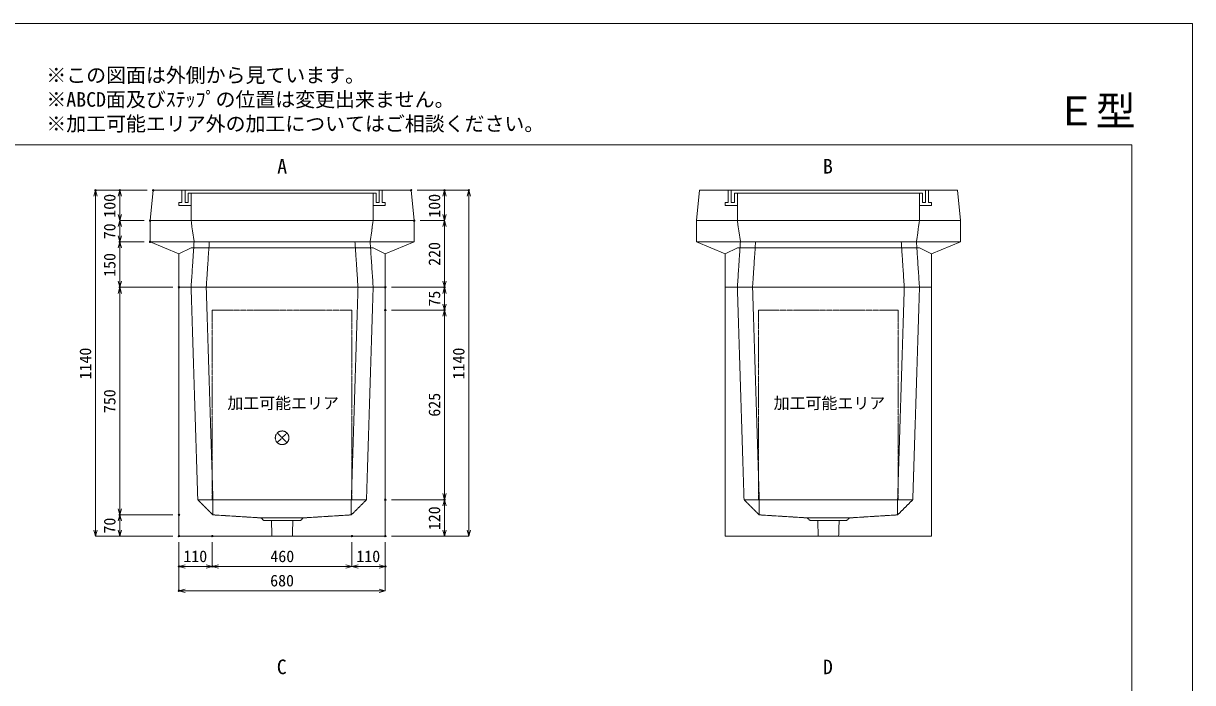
# Model space of a CAD drawing. Units: millimetres, scale not verified. Extents: x -2970 to 2970, y -2100 to 2100.
# Drawn here: x -883 to 2970, y -73 to 2100 of the extents above; entities that cross this region are included whole.
import ezdxf
from ezdxf.enums import TextEntityAlignment as Align

# ---------------------------------------------------------------- set-up
doc = ezdxf.new("R2010")
doc.units = ezdxf.units.MM
doc.header["$LTSCALE"] = 10
doc.header["$PDMODE"] = 32
doc.header["$PDSIZE"] = 5
doc.linetypes.add('LONG_DASHED1', pattern=[7, 6, -1])
doc.linetypes.add('LONG_DOUBLE_CHAIN', pattern=[21.8, 18, -1, 0.6, -0.6, 0.6, -1])
for name, color, linetype, lineweight in [('0-0_D-TTL', 7, 'Continuous', 9), ('0-1_Defpoints', 7, 'Continuous', 9), ('0-3_D-TTL-TXT', 7, 'Continuous', 9), ('0-4_D-STR-TXT', 7, 'Continuous', 9), ('0-5_D-STR-DIM', 3, 'Continuous', 9), ('0-6_0', 7, 'Continuous', 9), ('0-7_D-STR', 7, 'LONG_DASHED1', 9), ('0-9_D-STR-STR4', 134, 'LONG_DASHED1', 9), ('0-A_D-STR-STR5', 1, 'LONG_DOUBLE_CHAIN', 9)]:
    doc.layers.add(name, color=color, linetype=linetype, lineweight=lineweight)
doc.styles.add('ＭＳ ゴシック', font='')
doc.styles.get('ＭＳ ゴシック').set_extended_font_data('MS Gothic')

# ---------------------------------------------------------------- blocks, each defined once
blk = doc.blocks.new('A$C4DE05FD1')
at = {"layer": '0-0_D-TTL', "color": 134}
for p, q in [((2000, 38000), (57400, 38000)), ((57400, 38000), (57400, 2000))]:
    blk.add_line(p, q, dxfattribs=at)
at = {"layer": '0-1_Defpoints', "color": 134}
for p, q in [((0, 42000), (59400, 42000)), ((59400, 42000), (59400, 0))]:
    blk.add_line(p, q, dxfattribs=at)
at = {"layer": '0-3_D-TTL-TXT', "style": 'ＭＳ ゴシック'}
for s, p in [('※この図面は外側から見ています。', (21630.5, 39907.8)), ('※ABCD面及びｽﾃｯﾌﾟの位置は変更出来ません。', (21630.5, 39107.8)), ('※加工可能エリア外の加工についてはご相談ください。', (21630.5, 38307.8))]:
    blk.add_text(s, height=481.1, dxfattribs=at).set_placement(p, align=Align.BOTTOM_LEFT)
blk = doc.blocks.new('A$C31CA379A')
at = {"layer": '0-4_D-STR-TXT', "style": 'ＭＳ ゴシック'}
for s, p in [('A', (-162.9, -1095.3)), ('B', (17819.3, -1095.3)), ('C', (-175.7, -17595.3)), ('D', (17819.3, -17595.3))]:
    blk.add_text(s, height=481.1, dxfattribs=at).set_placement(p, align=Align.BOTTOM_LEFT)
blk = doc.blocks.new('A$C02F34EA9')
at = {"layer": '0-7_D-STR', "linetype": 'Continuous'}
for p, q in [((-4350, 2200), (4350, 2200)), ((-4350, 1500), (-4350, 2200)), ((4350, 2200), (4350, 1500)), ((-4350, 1500), (4350, 1500)), ((-3400, 1100), (-4350, 1500)), ((-3400, 1100), (-3000, 1300)), ((-3000, 1300), (3000, 1300)), ((3400, 1100), (3000, 1300)), ((3400, 1100), (4350, 1500)), ((-3400, 0), (-3400, 1100)), ((3400, 0), (3400, 1100)), ((-3400, 0), (3400, 0))]:
    blk.add_line(p, q, dxfattribs=at)
at = {"layer": '0-7_D-STR'}
for p, q in [((-3000, 2200), (-2900, 1500)), ((3000, 2200), (2900, 1500)), ((-2900, 1500), (-3000, 0)), ((-2400, 1500), (-2500, 0)), ((2400, 1500), (2500, 0)), ((2900, 1500), (3000, 0))]:
    blk.add_line(p, q, dxfattribs=at)
blk = doc.blocks.new('_Open30')
at = {"layer": '0-6_0'}
blk.add_line((0, 0), (-10, 0), dxfattribs=at)
blk.add_lwpolyline([(-10, 2.679), (0, 0), (-10, -2.679)], dxfattribs=at)
blk = doc.blocks.new('A$C019679C0')
at = {"layer": '0-7_D-STR', "linetype": 'Continuous'}
for p, q in [((-4350, 0), (-4250, 1000)), ((4250, 1000), (-4250, 1000)), ((4350, 0), (4250, 1000)), ((-4350, 0), (4350, 0))]:
    blk.add_line(p, q, dxfattribs=at)
at = {"layer": '0-7_D-STR'}
for p, q in [((-3000, 0), (-3000, 900)), ((3000, 900), (3000, 0))]:
    blk.add_line(p, q, dxfattribs=at)
at = {"layer": '0-9_D-STR-STR4'}
for points in [[(-3300, 1000), (-3300, 600), (-3400, 600), (-3400, 500), (-3000, 500)], [(-3000, 900), (-3100, 900), (-3100, 600), (-3200, 600), (-3200, 1000)], [(-3000, 900), (3000, 900), (3100, 900)], [(3300, 1000), (3300, 600), (3400, 600), (3400, 500), (3000, 500)], [(3100, 900), (3100, 600), (3200, 600), (3200, 1000)]]:
    blk.add_lwpolyline(points, dxfattribs=at)
blk = doc.blocks.new('A$C047E123F')
at = {"layer": '0-7_D-STR', "linetype": 'Continuous'}
for p, q in [((-3400, -8200), (-3400, 0)), ((-3400, 0), (3400, 0)), ((3400, -8200), (3400, 0)), ((-3400, -8200), (3400, -8200))]:
    blk.add_line(p, q, dxfattribs=at)
at = {"layer": '0-7_D-STR'}
for p, q in [((-3000, 0), (-2780, -7000)), ((-2500, 0), (-2280, -7000)), ((2500, 0), (2280, -7000)), ((3000, 0), (2780, -7000)), ((-2280, -7500), (-2780, -7000)), ((-2780, -7000), (2780, -7000)), ((-2280, -7500), (-2280, -7000)), ((2280, -7500), (2780, -7000)), ((2280, -7500), (2280, -7000)), ((-2280, -7500), (-700, -7600)), ((-600, -7690), (-700, -7600)), ((-700, -7600), (700, -7600)), ((-600, -7690), (600, -7690)), ((-336.2, -8200), (-352.5, -7690)), ((336.2, -8200), (352.5, -7690)), ((600, -7690), (700, -7600)), ((2280, -7500), (700, -7600))]:
    blk.add_line(p, q, dxfattribs=at)
at = {"layer": '0-A_D-STR-STR5'}
for p, q in [((2300, -750), (2300, -7000)), ((2300, -7000), (-2300, -7000))]:
    blk.add_line(p, q, dxfattribs=at)
blk.add_lwpolyline([(2300, -750), (-2300, -750), (-2300, -7000)], dxfattribs=at)
blk = doc.blocks.new('A$C1C640AAB')
at = {"layer": '0-A_D-STR-STR5'}
for p, q in [((-159.1, -159.1), (159.1, 159.1)), ((-159.1, 159.1), (159.1, -159.1))]:
    blk.add_line(p, q, dxfattribs=at)
blk.add_circle((0, 0), 225, dxfattribs=at)
blk = doc.blocks.new('A$Cc41ea81f')
at = {"layer": '0-7_D-STR'}
blk.add_blockref('A$C047E123F', (0, 0), dxfattribs=at)
at = {"layer": '0-A_D-STR-STR5'}
blk.add_blockref('A$C1C640AAB', (0, -4960), dxfattribs=at)

msp = doc.modelspace()

# ---------------------------------------------------------------- linework, layer by layer
at = {"layer": '0-1_Defpoints'}
for p in [(-645, 1550), (-565, 1550), (-455, 1550), (395, 1550), (505, 1550), (585, 1550), (-465, 1450), (405, 1450), (-565, 1380), (-465, 1380), (-565, 1230), (-370, 1230), (310, 1230), (310, 1230), (505, 1230), (505, 1230), (310, 1155), (310, 1155), (505, 1155), (310, 530), (505, 530), (-565, 480), (-370, 480), (-370, 410), (-370, 410), (-370, 410), (-260, 410), (200, 410), (310, 410), (310, 410), (310, 410), (-370, 310), (-260, 310), (310, 310), (-370, 230)]:
    msp.add_point(p, dxfattribs=at)
at = {"layer": '0-5_D-STR-DIM'}
for p, q in [((-475, 1550), (-645, 1550)), ((-475, 1550), (-565, 1550)), ((415, 1550), (505, 1550)), ((415, 1550), (585, 1550)), ((-645, 430), (-645, 1530)), ((-565, 1470), (-565, 1530)), ((505, 1470), (505, 1530)), ((585, 430), (585, 1530)), ((-485, 1450), (-565, 1450)), ((-485, 1450), (-565, 1450)), ((-565, 1430), (-565, 1400)), ((425, 1450), (505, 1450)), ((425, 1450), (505, 1450)), ((505, 1430), (505, 1250)), ((-485, 1380), (-565, 1380)), ((-485, 1380), (-565, 1380)), ((-565, 1250), (-565, 1360)), ((-390, 1230), (-565, 1230)), ((-390, 1230), (-565, 1230)), ((-565, 500), (-565, 1210)), ((330, 1230), (505, 1230)), ((330, 1230), (505, 1230)), ((505, 1175), (505, 1210)), ((330, 1155), (505, 1155)), ((330, 1155), (505, 1155)), ((505, 550), (505, 1135)), ((330, 530), (505, 530)), ((330, 530), (505, 530)), ((505, 430), (505, 510)), ((-390, 480), (-565, 480)), ((-390, 480), (-565, 480)), ((-565, 430), (-565, 460)), ((-390, 410), (-645, 410)), ((-390, 410), (-565, 410)), ((-370, 390), (-370, 230)), ((-370, 390), (-370, 310)), ((-260, 390), (-260, 310)), ((-260, 390), (-260, 310)), ((200, 390), (200, 310)), ((200, 390), (200, 310)), ((310, 390), (310, 310)), ((310, 390), (310, 230)), ((330, 410), (505, 410)), ((330, 410), (585, 410)), ((-280, 310), (-350, 310)), ((180, 310), (-240, 310)), ((220, 310), (290, 310)), ((290, 230), (-350, 230))]:
    msp.add_line(p, q, dxfattribs=at)

# ---------------------------------------------------------------- block references
at = {"layer": '0-0_D-TTL', "xscale": 0.1, "yscale": 0.1}
msp.add_blockref('A$C4DE05FD1', (-2970, -2100), dxfattribs=at)
at = {"layer": '0-4_D-STR-TXT', "xscale": 0.1, "yscale": 0.1}
msp.add_blockref('A$C31CA379A', (-30, 1700), dxfattribs=at)
at = {"layer": '0-5_D-STR-DIM', "xscale": 2, "yscale": 2}
for p, rotation in [((-645, 1550), 90), ((-565, 1550), 90), ((505, 1550), 90), ((585, 1550), 90), ((-565, 1450), 270), ((505, 1450), 270), ((-565, 1450), 90), ((505, 1450), 90), ((-565, 1380), 270), ((-565, 1380), 90), ((-565, 1230), 270), ((505, 1230), 270), ((-565, 1230), 90), ((505, 1230), 90), ((505, 1155), 270), ((505, 1155), 90), ((505, 530), 270), ((505, 530), 90), ((-565, 480), 270), ((-565, 480), 90), ((-645, 410), 270), ((-565, 410), 270), ((505, 410), 270), ((585, 410), 270), ((-370, 310), 180), ((-260, 310), 180), ((200, 310), 180), ((-370, 230), 180)]:
    msp.add_blockref('_Open30', p, dxfattribs=dict(at, rotation=rotation))
for p in [(-260, 310), (200, 310), (310, 310), (310, 230)]:
    msp.add_blockref('_Open30', p, dxfattribs=at)
at = {"layer": '0-7_D-STR', "xscale": 0.1, "yscale": 0.1}
for name, p in [('A$C019679C0', (-30, 1450)), ('A$C019679C0', (1770, 1450)), ('A$C02F34EA9', (-30, 1230)), ('A$C02F34EA9', (1770, 1230)), ('A$Cc41ea81f', (-30, 1230)), ('A$C047E123F', (1770, 1230))]:
    msp.add_blockref(name, p, dxfattribs=at)

# ---------------------------------------------------------------- texts
at = {"layer": '0-3_D-TTL-TXT', "style": 'ＭＳ ゴシック'}
msp.add_text('Ｅ型', height=96.21, dxfattribs=at).set_placement((2519.65, 1734.55), align=Align.BOTTOM_LEFT)
at = {"layer": '0-5_D-STR-DIM', "style": 'ＭＳ ゴシック'}
for s, p in [('100', (-567.6, 1459.48)), ('100', (502.4, 1459.48)), ('70', (-567.6, 1388.4)), ('220', (502.4, 1300.8)), ('150', (-567.6, 1264.48)), ('75', (502.4, 1166.42)), ('1140', (-647.6, 926.48)), ('1140', (582.4, 926.48)), ('750', (-567.6, 815.4)), ('625', (502.4, 803.62)), ('120', (502.4, 429.48)), ('70', (-567.6, 418.4))]:
    msp.add_text(s, height=38.49, rotation=90, dxfattribs=at).set_placement(p, align=Align.BOTTOM_LEFT)
for s, p in [('110', (-355.52, 312.6)), ('460', (-68.8, 312.6)), ('110', (214.48, 312.6)), ('680', (-69.4, 232.6))]:
    msp.add_text(s, height=38.49, dxfattribs=at).set_placement(p, align=Align.BOTTOM_LEFT)
at = {"layer": '0-A_D-STR-STR5', "style": 'ＭＳ ゴシック'}
for p in [(-210.48, 817.63), (1589.52, 817.63)]:
    msp.add_text('加工可能エリア', height=38.49, dxfattribs=at).set_placement(p, align=Align.BOTTOM_LEFT)

doc.saveas('drawing.dxf')
